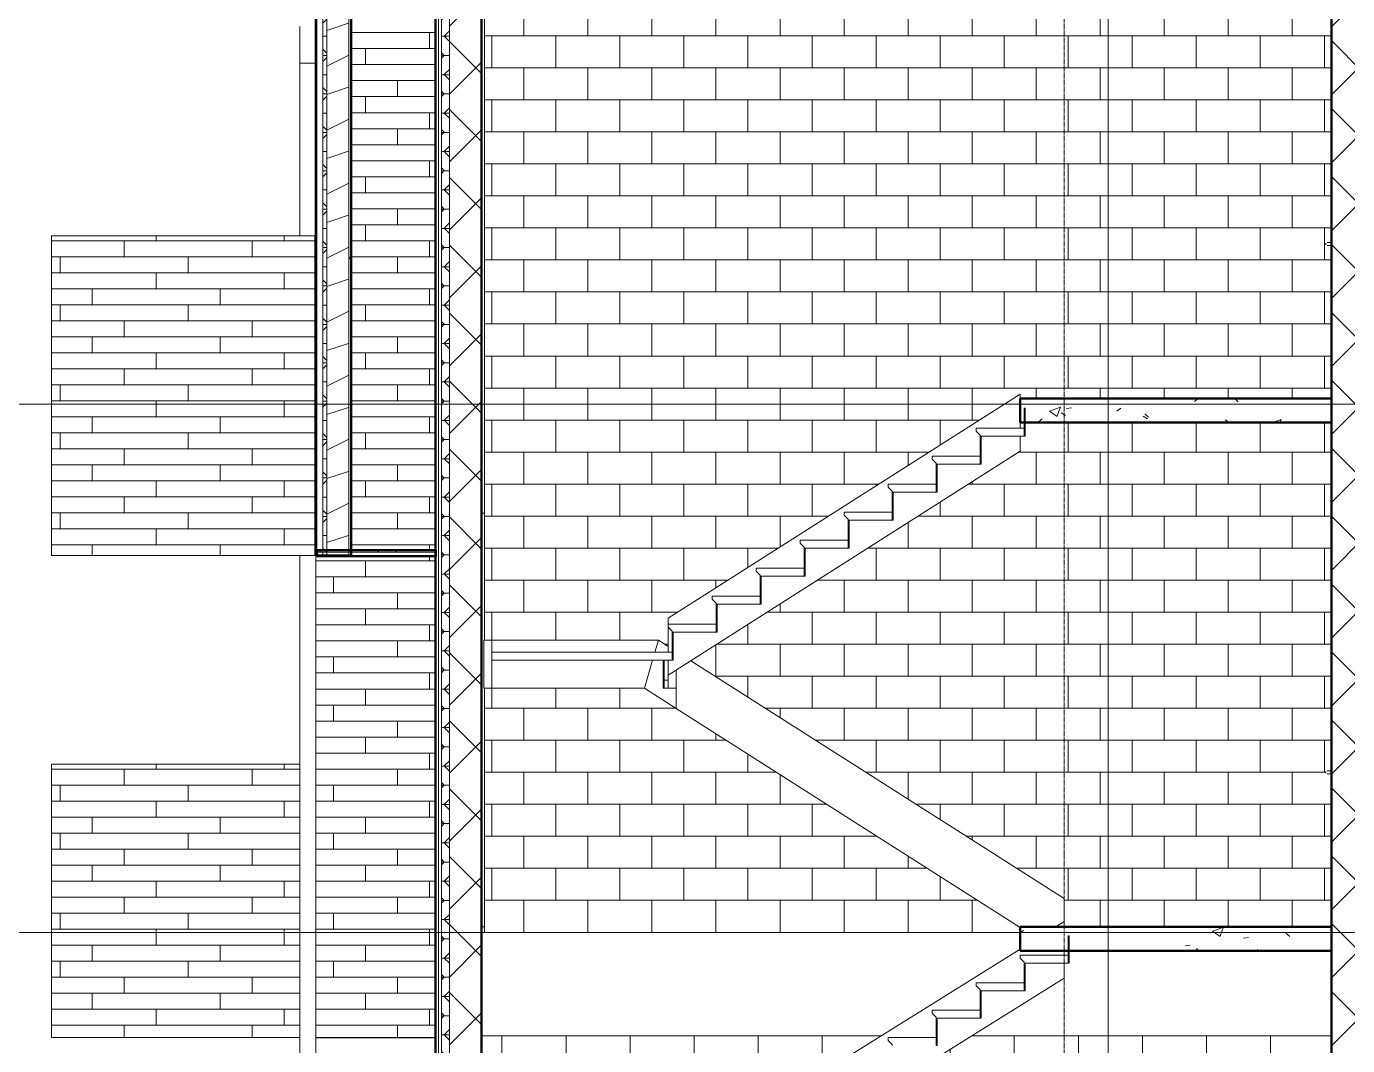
# Model space of a CAD drawing. Header units: inches. Extents: x 9609 to 15463, y -232 to 527.
# Drawn here: x 9907.9 to 10238, y 107.7 to 362.4 of the extents above; entities that cross this region are included whole.
import ezdxf

# ---------------------------------------------------------------- set-up
doc = ezdxf.new("R2010")
doc.units = ezdxf.units.IN
doc.header["$MEASUREMENT"] = 0
doc.linetypes.add('Grid Line 1_2_', pattern=[0.8749999999999999, 0.4999999999999999, -0.125, 0.125, -0.125])
for name, color, linetype, lineweight in [('0-1', 7, 'Continuous', 5), ('0-3', 7, 'Continuous', 13), ('A-CLNG', 13, 'Continuous', 13), ('A-CLNG-1', 13, 'Continuous', 50), ('A-CLNG-PATT-1', 13, 'Continuous', 9), ('A-DOOR-1', 250, 'Continuous', 9), ('A-FLOR', 192, 'Continuous', 13), ('A-FLOR-1', 192, 'Continuous', 50), ('A-FLOR-LEVL-1', 51, 'Grid Line 1_2_', 9), ('A-FLOR-PATT-1', 8, 'Continuous', 9), ('A-GENM', 5, 'Continuous', 9), ('A-WALL', 113, 'Continuous', 13), ('A-WALL-1', 7, 'Continuous', 13), ('A-WALL-2', 10, 'Continuous', 50), ('A-WALL-3', 113, 'Continuous', 50), ('A-WALL-PATT-3', 55, 'Continuous', 9), ('A-WALL-PATT-4', 252, 'Continuous', 9), ('A-WALL-PATT-5', 111, 'Continuous', 9), ('G-ANNO-SYMB-3', 111, 'Continuous', 9), ('S-GRID-1', 1, 'Grid Line 1_2_', 9), ('S-STRS-1', 250, 'Continuous', 9)]:
    doc.layers.add(name, color=color, linetype=linetype, lineweight=lineweight)
pattern_1 = [(45, (10995.947, 72), (-8.485281374238571, 8.485281374238571), []), (135, (10995.947, 72), (-8.485281374238571, -8.48528137423857), [])]
pattern_2 = [(0, (10995.947, 72), (0, 4.798), []), (315, (10995.947, 72), (4.798426617131912, 0), [6.786, -6.786]), (45, (10995.947, 72), (4.798426617131912, 0), [6.786, -6.786])]
pattern_3 = [(216.87, (11002.345, 87.994), (47.98094285780206, 31.98708571402424), [7.997000000000001, -71.971]), (206.565, (11011.941, 83.196), (-15.99371410196689, -15.9941327437453), [17.881, -17.881]), (198.435, (11011.941, 75.199), (-31.9867404745119, -15.99388029266887), [10.115, -40.46099999999999])]
pattern_4 = [(0, (9984.627, 136.8), (0, 4), []), (90, (9984.627, 136.8), (-7.999999999999999, 8), [4, -28]), (90, (10000.627, 140.8), (-7.999999999999999, 8), [4, -28])]
pattern_5 = [(49.99999999999999, (10995.947, 72), (27.54270046216776, -2.409921005199992), [2.88, -31.68]), (355, (10995.947, 72), (-5.327844435381706, 28.88426558997774), [2.304, -25.344]), (100.451, (10998.243, 71.79899999999999), (22.21531621912823, 26.47392965322938), [2.448, -26.924]), (46.184, (10995.947, 79.68), (40.98187469590783, -6.356421902997745), [4.32, -47.52]), (96.636, (10999.363, 79.15), (35.89074818015425, 37.40618916795393), [3.671, -40.386]), (351.184, (10995.947, 79.68), (35.89097341714983, 37.40621617016942), [3.456, -38.016]), (21, (10999.787, 77.76), (22.92103572469458, -15.46073055541926), [2.88, -31.68]), (326, (10999.787, 77.76), (9.343532092013643, 27.84573814869183), [2.304, -25.344]), (71.45100000000001, (11001.697, 76.472), (32.26476914719338, 12.38442158028859), [2.448, -26.924]), (37.50000000000001, (10995.947, 72), (0.4668550243151897, 12.7827070445298), [1.267, -23.77, 1.267, -24.461, -25.44]), (37.50000000000001, (10995.947, 72), (0.4668550243151897, 12.7827070445298), [-50.765, 1.267, -24.173]), (7.499999999999999, (10995.947, 72), (10.10158952275669, 15.14509036333994), [1.267, -13.402, 1.267, -23.194, -9.696]), (7.499999999999999, (10995.947, 72), (10.10158952275669, 15.14509036333994), [-39.13, 1.267, -8.429]), (327.5, (10987.384, 72), (20.49916090120071, -0.8657796178497925), [1.267, -8.333, 1.267, -28.685, -39.744]), (327.5, (10987.384, 72), (20.49916090120071, -0.8657796178497925), [-39.552, 1.267, -38.477]), (317.5, (10983.544, 72), (22.39477935398379, 3.844287929692774), [1.267, -11.213, 1.267, -18.624, -28.224]), (317.5, (10983.544, 72), (22.39477935398379, 3.844287929692774), [-32.371, 1.267, -26.957])]

# ---------------------------------------------------------------- blocks, each defined once
blk = doc.blocks.new('CTR - 2nd Phase_rvt-1-BUILDING SECTION - EAST_WEST - LOOKING NORTH')
at = {"layer": 'A-FLOR-LEVL-1'}
for p, q in [((9609.49031869057, 267.9999999999085), (12558.4813005195, 267.9999999998885)), ((9609.49031869057, 135.9999999999086), (12558.4813005195, 135.9999999998886))]:
    blk.add_line(p, q, dxfattribs=at)
blk = doc.blocks.new('HOLLOW METAL - STAIR DOOR-V29-BUILDING SECTION - EAST_WEST - LOOKING NORTH')
at = {"layer": 'A-DOOR-1'}
for p, q in [((10233.98939611044, 176.3937007874025), (10233.49333311832, 176.3937007874025)), ((10233.49333311832, 175.6062992125991), (10233.98939611044, 175.6062992125991))]:
    blk.add_line(p, q, dxfattribs=at)
at = {"layer": 'A-DOOR-1', "flags": 128}
for points in [[(10232.90278193722, 175.6062992125991), (10232.90325431518, 175.6062992125991), (10232.90467069334, 175.6062992125991), (10232.90702880581, 175.6062992125991), (10232.91032488011, 175.6062992125991), (10232.91455364322, 175.6062992125991), (10232.91970833002, 175.6062992125991), (10232.92578069412, 175.6062992125991), (10232.93276102103, 175.6062992125991), (10232.94063814371, 175.6062992125991), (10232.94939946045, 175.6062992125991), (10232.959030955, 175.6062992125991), (10232.96951721904, 175.6062992125991), (10232.98084147678, 175.6062992125991), (10232.99298561182, 175.6062992125991), (10233.00593019613, 175.6062992125991), (10233.01965452115, 175.6062992125991), (10233.03413663087, 175.6062992125991), (10233.04935335702, 175.6062992125991), (10233.06528035607, 175.6062992125991), (10233.08189214824, 175.6062992125991), (10233.09916215818, 175.6062992125991), (10233.11706275758, 175.6062992125991), (10233.13556530928, 175.6062992125991), (10233.15464021316, 175.6062992125991), (10233.17425695344, 175.6062992125991), (10233.19438414751, 175.6062992125991), (10233.21498959617, 175.6062992125991), (10233.23604033509, 175.6062992125991), (10233.25750268757, 175.6062992125991), (10233.27934231844, 175.6062992125991), (10233.30152428893, 175.6062992125991), (10233.32401311263, 175.6062992125991), (10233.34677281223, 175.6062992125991), (10233.36976697705, 175.6062992125991), (10233.39295882134, 175.6062992125991), (10233.41631124309, 175.6062992125991), (10233.4397868834, 175.6062992125991), (10233.46334818627, 175.6062992125991), (10233.48695745864, 175.6062992125991), (10233.49333311832, 175.6062992125991)], [(10233.49333311832, 176.3937007874025), (10233.46971736979, 176.3937007874025), (10233.44613940141, 176.3937007874025), (10233.42263693292, 176.3937007874025), (10233.39924756324, 176.3937007874025), (10233.37600871037, 176.3937007874025), (10233.35295755153, 176.3937007874025), (10233.33013096366, 176.3937007874025), (10233.30756546442, 176.3937007874025), (10233.28529715379, 176.3937007874025), (10233.26336165633, 176.3937007874025), (10233.24179406415, 176.3937007874025), (10233.2206288808, 176.3937007874025), (10233.19989996605, 176.3937007874025), (10233.17964048176, 176.3937007874025), (10233.15988283876, 176.3937007874025), (10233.14065864508, 176.3937007874025), (10233.12199865532, 176.3937007874025), (10233.10393272149, 176.3937007874025), (10233.08648974523, 176.3937007874025), (10233.06969763157, 176.3937007874025), (10233.05358324432, 176.3937007874025), (10233.03817236307, 176.3937007874025), (10233.02348964192, 176.3937007874025), (10233.00955857011, 176.3937007874025), (10232.99640143438, 176.3937007874025), (10232.98403928334, 176.3937007874025), (10232.97249189378, 176.3937007874025), (10232.96177773908, 176.3937007874025), (10232.9519139596, 176.3937007874025), (10232.94291633527, 176.3937007874025), (10232.93479926038, 176.3937007874025), (10232.92757572051, 176.3937007874025), (10232.9212572718, 176.3937007874025), (10232.9158540224, 176.3937007874025), (10232.91137461636, 176.3937007874025), (10232.90782621979, 176.3937007874025), (10232.90521450934, 176.3937007874025), (10232.90354366322, 176.3937007874025), (10232.90281635441, 176.3937007874025)]]:
    blk.add_lwpolyline(points, dxfattribs=at)
at = {"layer": 'A-DOOR-1'}
for radius, start, end in [(0.3937007874010305, 150.0000000000993, 180), (0.3937007874022339, 180, 209.999999999975), (0.3937007874010305, 82.77245061664827, 90), (0.3937007874024872, 269.9999999999996, 277.2275493838599)]:
    blk.add_arc((10232.90278193722, 176.0000000000002), radius, start, end, dxfattribs=at)
blk = doc.blocks.new('CTR - 1st Phase - Common Walls_rvt-1-BUILDING SECTION - EAST_WEST - LOOKING NORTH')
at = {"layer": 'A-WALL-PATT-3'}
h = blk.add_hatch(dxfattribs=at)
h.set_pattern_fill('FP_24', color=256, style=0, pattern_type=2)
h.set_pattern_definition([(0, (10240.177, 136), (0, 8), []), (90, (10240.177, 136), (-7.999999999999999, 8), [8, -8])])
h.paths.add_polyline_path([(10022.31439611089, 136.0000000000011), (10156.21439611077, 136.0000000000014), (10156.21439611077, 137.2412716340146), (10062.30782296413, 197.0000000000635), (10022.31439611089, 197.0000000000002), (10022.31439611089, 190.5334155932557)], flags=0)
h.paths.add_polyline_path([(10233.98939611044, 137.3749999999878), (10233.98939611044, 175.6062992125989), (10232.75827893256, 175.6373621181239), (10232.60859261556, 175.7422035396892), (10232.56182705384, 175.8031496063), (10232.56182705384, 176.1968503937011), (10232.73101121592, 176.3513432238296), (10232.90591149211, 176.3769200191691), (10233.1178342499, 176.3877195804979), (10233.98939611044, 176.3937007874022), (10233.98939611044, 263.3749999999874), (10157.46439611079, 263.3749999999872), (10157.46439611079, 260.0000000000002), (10156.21439611079, 260.0000000000002), (10156.21439611079, 256.2412716339986), (10073.89017166257, 203.8531288033135), (10167.21439611079, 144.464985972623), (10167.21439611079, 137.3749999999876), (10222.87635150602, 137.3749999999878)], flags=0)
h.paths.add_polyline_path([(10232.91268926304, 175.6810766634543), (10232.8931392926, 175.7216115034704), (10232.9116707054, 175.6828646714403)], flags=0)
h.paths.add_polyline_path([(10233.49333311832, 175.8031496062998), (10233.46231483691, 176.0994035889417), (10233.43067369174, 176.0000000000005), (10233.46391642573, 175.895564871387)], flags=0)
h.paths.add_polyline_path([(10068.21439611087, 207.4649859725754), (10068.21439611087, 214.464985972676), (10156.21439611079, 270.4649859726226), (10156.21439611079, 269.3749999999873), (10233.98939611044, 269.3749999999876), (10233.98939611044, 307.606299212599), (10232.75827893256, 307.637362118124), (10232.60859261556, 307.7422035396892), (10232.56182705384, 307.8031496062996), (10232.56182705384, 308.1968503937014), (10232.73101121592, 308.3513432238295), (10232.90591149211, 308.3769200191689), (10233.1178342499, 308.3877195804979), (10233.98939611044, 308.3937007874022), (10233.98939611044, 379.1117187498871), (10022.31439611089, 374.7018229165625), (10022.31439611089, 209.0000000000002), (10065.80223121052, 209.0000000000693)], flags=0)
h.paths.add_polyline_path([(10157.21439611079, 262.0000000000003), (10157.21439611079, 263.3749999999872), (10156.21439611079, 263.3749999999872), (10156.21439611079, 262.0000000000003)], flags=0)
h.paths.add_polyline_path([(10232.91268926304, 307.6810766634543), (10232.8931392926, 307.7216115034704), (10232.9116707054, 307.6828646714403)], flags=0)
h.paths.add_polyline_path([(10233.49333311832, 307.8031496062998), (10233.4623148369, 308.0994035889416), (10233.43234842613, 307.9947386667347), (10233.46310859765, 307.8981027381491)], flags=0)
h = blk.add_hatch(dxfattribs=at)
h.set_pattern_fill('FP_22', color=256, style=0, pattern_type=2)
h.set_pattern_definition([(0, (10018.714, -128), (0, 8), []), (90, (10018.714, -128), (-7.999999999999999, 8), [8, -8])])
h.paths.add_polyline_path([(10093.71022650602, -2.557953848736376e-12), (10158.03023567099, 1.705302565824085e-13), (10062.46773567089, 59.5714285714921), (10022.21439611087, 59.57142857142866), (10022.21439611087, 71.57142857142865), (10065.90170578195, 71.57142857149789), (10068.21439611087, 70.1297514833398), (10068.21439611087, 76.98689434058069), (10121.37344060617, 110.124999999987), (10021.58939611043, 110.1249999999866), (10021.58939611043, 1.705302565824085e-13), (10085.80344719708, -1.550461800282283e-26)], flags=0)
h.paths.add_polyline_path([(10222.87635150602, -2.046363078989103e-12), (10233.98939611046, -1.705302565824395e-13), (10233.98939611046, 39.60629921259879), (10232.75827893257, 39.63736211812385), (10232.60859261556, 39.74220353968911), (10232.56182705384, 39.8031496062997), (10232.56182705385, 40.19685039370119), (10232.73101121593, 40.35134322382913), (10232.90591149212, 40.37692001916883), (10233.11783424991, 40.38771958049767), (10233.98939611046, 40.39370078740193), (10233.98939611046, 110.1249999999873), (10144.05741071724, 110.124999999987), (10074.05638116633, 66.48799456565244), (10167.2143961108, 8.415465769101045), (10167.2143961108, 1.705302565824085e-13), (10212.11250775602, 5.115907697472566e-13)], flags=0)
h.paths.add_polyline_path([(10232.91268926304, 39.68107666345417), (10232.89313929261, 39.72161150347016), (10232.91167070541, 39.68286467144019)], flags=0)
h.paths.add_polyline_path([(10233.49333311833, 39.80314960629953), (10233.46231483691, 40.09940358894141), (10233.43067369174, 40.00000000000028), (10233.46391642574, 39.8955648713869)], flags=0)
at = {"layer": 'A-WALL-PATT-4'}
h = blk.add_hatch(dxfattribs=at)
h.set_pattern_fill('FP_19', color=256, style=0, pattern_type=2)
h.set_pattern_definition(pattern_1)
h.paths.add_polyline_path([(10241.98939611044, -1.705302565824387e-13), (10241.98939611044, 397.9999999998983), (10233.98939611044, 397.9999999998983), (10233.98939611044, -1.705302565824387e-13), (10239.02211713102, -1.705302565824387e-13)], flags=0)
at = {"layer": 'A-FLOR-LEVL-1'}
for p, q in [((9609.49031869057, 267.9999999999085), (12558.4813005195, 267.9999999998885)), ((9609.49031869057, 135.9999999999085), (12558.4813005195, 135.9999999998885))]:
    blk.add_line(p, q, dxfattribs=at)
at = {"layer": 'A-WALL-1'}
for p, q in [((10022.31439611089, 374.7018229165622), (10022.31439611089, 209)), ((10022.31439611089, 196.9999999999941), (10022.31439611089, 136.0000000000009)), ((10022.31439611089, 136.000000000001), (10156.21439611077, 136.0000000000014))]:
    blk.add_line(p, q, dxfattribs=at)
at = {"layer": 'A-WALL-2'}
blk.add_line((10233.98939611044, 397.9999999998979), (10233.98939611044, -1.705302565824387e-13), dxfattribs=at)
at = {"layer": 'S-STRS-1'}
for p, q in [((10068.21439611087, 214.4649859726756), (10156.21439611079, 270.4649859726224)), ((10156.21439611079, 270.4649859726224), (10156.21439611079, 269.3749999999871)), ((10157.21439611079, 267), (10157.21439611079, 260)), ((10157.46439611079, 267), (10157.21439611079, 267)), ((10157.46439611079, 260), (10157.46439611079, 267)), ((10157.21439611079, 262), (10145.21439611079, 262)), ((10145.21439611079, 262), (10145.21439611079, 261.25)), ((10145.21439611079, 261.25), (10146.21439611079, 260.2499999999981)), ((10156.21439611079, 263.3749999999873), (10156.21439611079, 262.0000000000001)), ((10157.21439611079, 260), (10157.21439611079, 262)), ((10146.21439611079, 260.2499999999981), (10146.21439611079, 260)), ((10146.21439611079, 260), (10146.21439611079, 253)), ((10146.46439611079, 260), (10146.21439611079, 260)), ((10146.21439611079, 260), (10157.21439611079, 260)), ((10146.46439611079, 253), (10146.46439611079, 260)), ((10156.21439611079, 260), (10156.21439611079, 256.2412716339982)), ((10157.21439611079, 260), (10157.46439611079, 260)), ((10156.21439611079, 256.2412716339982), (10068.21439611087, 200.2412716340515)), ((10146.21439611079, 255), (10134.21439611079, 255)), ((10134.21439611079, 255), (10134.21439611079, 254.25)), ((10134.21439611079, 254.25), (10135.21439611079, 253.2499999999981)), ((10146.21439611079, 252.9999999999999), (10146.21439611079, 255)), ((10135.21439611079, 253.2499999999981), (10135.21439611079, 252.9999999999999)), ((10135.21439611079, 252.9999999999999), (10135.21439611079, 246)), ((10135.46439611079, 252.9999999999999), (10135.21439611079, 252.9999999999999)), ((10135.21439611079, 252.9999999999999), (10146.21439611079, 252.9999999999999)), ((10135.46439611079, 246), (10135.46439611079, 252.9999999999999)), ((10146.21439611079, 253), (10146.46439611079, 253)), ((10135.21439611079, 248), (10123.21439611079, 248)), ((10123.21439611079, 248), (10123.21439611079, 247.25)), ((10135.21439611079, 246), (10135.21439611079, 248)), ((10123.21439611079, 247.25), (10124.21439611079, 246.2499999999981)), ((10124.21439611079, 246.2499999999981), (10124.21439611079, 246)), ((10124.21439611079, 246), (10124.21439611079, 239)), ((10124.46439611079, 246), (10124.21439611079, 246)), ((10124.21439611079, 246), (10135.21439611079, 246)), ((10124.46439611079, 239), (10124.46439611079, 246)), ((10135.21439611079, 246), (10135.46439611079, 246)), ((10124.21439611079, 241), (10112.21439611079, 241)), ((10112.21439611079, 241), (10112.21439611079, 240.25)), ((10124.21439611079, 239), (10124.21439611079, 241)), ((10112.21439611079, 240.25), (10113.21439611079, 239.2499999999981)), ((10113.21439611079, 239.2499999999981), (10113.21439611079, 239)), ((10113.21439611079, 239), (10113.21439611079, 232)), ((10113.46439611079, 239), (10113.21439611079, 239)), ((10113.21439611079, 239), (10124.21439611079, 239)), ((10113.46439611079, 232), (10113.46439611079, 239)), ((10124.21439611079, 239), (10124.46439611079, 239)), ((10113.21439611079, 234), (10101.21439611079, 234)), ((10101.21439611079, 234), (10101.21439611079, 233.25)), ((10101.21439611079, 233.25), (10102.21439611079, 232.2499999999981)), ((10102.21439611079, 232.2499999999981), (10102.21439611079, 231.9999999999999)), ((10102.21439611079, 231.9999999999999), (10102.21439611079, 225)), ((10102.46439611079, 231.9999999999999), (10102.21439611079, 231.9999999999999)), ((10102.21439611079, 231.9999999999999), (10113.21439611079, 231.9999999999999)), ((10102.46439611079, 225), (10102.46439611079, 231.9999999999999)), ((10113.21439611079, 231.9999999999999), (10113.21439611079, 234)), ((10113.21439611079, 232), (10113.46439611079, 232)), ((10102.21439611079, 227), (10090.21439611079, 227)), ((10090.21439611079, 227), (10090.21439611079, 226.25)), ((10090.21439611079, 226.25), (10091.21439611079, 225.2499999999981)), ((10091.21439611079, 225.2499999999981), (10091.21439611079, 225)), ((10091.21439611079, 225), (10091.21439611079, 218)), ((10091.46439611079, 225), (10091.21439611079, 225)), ((10091.21439611079, 225), (10102.21439611079, 225)), ((10091.46439611079, 218), (10091.46439611079, 225)), ((10102.21439611079, 225), (10102.21439611079, 227)), ((10102.21439611079, 225), (10102.46439611079, 225)), ((10091.21439611079, 220), (10079.21439611079, 220)), ((10079.21439611079, 220), (10079.21439611079, 219.25)), ((10079.21439611079, 219.25), (10080.21439611079, 218.2499999999981)), ((10080.21439611079, 218.2499999999981), (10080.21439611079, 218)), ((10080.21439611079, 218), (10080.21439611079, 211)), ((10080.46439611079, 218), (10080.21439611079, 218)), ((10080.21439611079, 218), (10091.21439611079, 218)), ((10080.46439611079, 211), (10080.46439611079, 218)), ((10091.21439611079, 218), (10091.21439611079, 220)), ((10091.21439611079, 218), (10091.46439611079, 218)), ((10068.21439611087, 214.4649859726756), (10068.21439611087, 212.9999999999998)), ((10068.21439611079, 213), (10068.21439611079, 212.25)), ((10080.21439611079, 213), (10068.21439611079, 213)), ((10068.21439611087, 212.25), (10068.21439611087, 205.9999999999999)), ((10068.21439611079, 212.25), (10069.21439611079, 211.249999999999)), ((10080.21439611079, 210.9999999999999), (10080.21439611079, 213)), ((10024.21439611087, 209), (10022.21439611087, 209)), ((10022.21439611087, 209), (10022.21439611087, 197)), ((10024.21439611087, 197), (10024.21439611087, 209)), ((10024.21439611087, 209.0000000000003), (10065.80223121053, 209.0000000000689)), ((10064.92862914891, 206), (10065.80223121053, 209.0000000000689)), ((10065.80223121053, 209.000000000069), (10064.92862914891, 205.9999999999999)), ((10065.80223121053, 209.000000000069), (10068.21439611084, 207.4649859725997)), ((10069.21439611079, 211.249999999999), (10069.21439611079, 210.9999999999999)), ((10069.21439611079, 210.9999999999999), (10080.21439611079, 210.9999999999999)), ((10069.21439611079, 210.9999999999999), (10069.21439611079, 204)), ((10069.46439611079, 210.9999999999999), (10069.21439611079, 210.9999999999999)), ((10069.46439611079, 204), (10069.46439611079, 210.9999999999999)), ((10080.21439611079, 211), (10080.46439611079, 211)), ((10069.21439611079, 206), (10024.21439611087, 206)), ((10024.21439611087, 206), (10024.21439611087, 204)), ((10069.21439611079, 204), (10069.21439611079, 206)), ((10024.21439611087, 204), (10069.21439611079, 204)), ((10062.30782296413, 197.0000000000632), (10064.34622777451, 204)), ((10064.34622777451, 204), (10062.30782296413, 197.000000000063)), ((10066.9643961108, 204), (10066.9643961108, 197)), ((10067.2143961108, 197), (10067.2143961108, 204)), ((10068.21439611087, 204), (10068.21439611087, 200.2412716340515)), ((10069.21439611079, 204), (10069.46439611079, 204)), ((10070.21439611084, 201.5139989067537), (10070.21439611084, 197.0000000000364)), ((10070.21439611084, 201.5139989067539), (10070.21439611084, 191.9685443612473)), ((10073.89017166257, 203.8531288033127), (10167.2143961108, 144.4649859726228)), ((10067.2143961108, 199), (10068.21439611084, 199)), ((10067.2143961108, 199), (10067.2143961108, 197)), ((10068.21439611084, 197.0000000000364), (10068.21439611084, 200.2412716340513)), ((10022.21439611087, 197), (10024.21439611087, 197)), ((10024.21439611087, 197.0000000000003), (10062.30782296413, 197.0000000000632)), ((10062.30782296413, 197.000000000063), (10070.21439611084, 191.9685443612483)), ((10066.9643961108, 197), (10067.2143961108, 197)), ((10068.21439611084, 197), (10067.2143961108, 197)), ((10070.21439611084, 197.0000000000364), (10068.21439611084, 197.0000000000364)), ((10070.21439611084, 191.9685443612473), (10156.21439611077, 137.2412716340139)), ((10167.2143961108, 144.4649859726228), (10167.2143961108, 138.7011800548147)), ((10165.08698227284, 137.3749999999875), (10167.21439611079, 138.7011800548147)), ((10167.21439611079, 138.7011800548147), (10167.21439611079, 137.3749999999874)), ((10168.21439611079, 135.1428571428572), (10168.21439611079, 128.2857142857143)), ((10168.46439611079, 135.1428571428572), (10168.21439611079, 135.1428571428572)), ((10168.46439611079, 128.2857142857143), (10168.46439611079, 135.1428571428572)), ((10068.21439611087, 76.98689434058085), (10156.21439611077, 131.8440371976615)), ((10168.21439611079, 130.2857142857143), (10156.21439611079, 130.2857142857143)), ((10156.21439611079, 130.2857142857143), (10156.21439611079, 129.5357142857143)), ((10156.21439611079, 129.5357142857143), (10157.21439611079, 128.5357142857132)), ((10167.21439611079, 131.3749999999872), (10167.21439611079, 130.2857142857142)), ((10168.21439611079, 128.2857142857143), (10168.21439611079, 130.2857142857143)), ((10157.21439611079, 128.5357142857132), (10157.21439611079, 128.2857142857143)), ((10157.21439611079, 128.2857142857143), (10157.21439611079, 121.4285714285715)), ((10157.46439611079, 128.2857142857143), (10157.21439611079, 128.2857142857143)), ((10157.21439611079, 128.2857142857143), (10168.21439611079, 128.2857142857143)), ((10157.46439611079, 121.4285714285715), (10157.46439611079, 128.2857142857143)), ((10167.21439611079, 128.2857142857142), (10167.21439611079, 124.5605233621988)), ((10168.21439611079, 128.2857142857143), (10168.46439611079, 128.2857142857143)), ((10167.21439611079, 124.5605233621988), (10068.21439611087, 62.84623764796491)), ((10157.21439611079, 123.4285714285715), (10145.21439611079, 123.4285714285715)), ((10145.21439611079, 123.4285714285715), (10145.21439611079, 122.6785714285715)), ((10145.21439611079, 122.6785714285715), (10146.21439611079, 121.6785714285703)), ((10157.21439611079, 121.4285714285714), (10157.21439611079, 123.4285714285715)), ((10146.21439611079, 121.6785714285703), (10146.21439611079, 121.4285714285714)), ((10146.21439611079, 121.4285714285714), (10146.21439611079, 114.5714285714286)), ((10146.46439611079, 121.4285714285714), (10146.21439611079, 121.4285714285714)), ((10146.21439611079, 121.4285714285714), (10157.21439611079, 121.4285714285714)), ((10146.46439611079, 114.5714285714286), (10146.46439611079, 121.4285714285714)), ((10157.21439611079, 121.4285714285715), (10157.46439611079, 121.4285714285715)), ((10146.21439611079, 116.5714285714286), (10134.21439611079, 116.5714285714286)), ((10134.21439611079, 116.5714285714286), (10134.21439611079, 115.8214285714286)), ((10134.21439611079, 115.8214285714286), (10135.21439611079, 114.8214285714275)), ((10146.21439611079, 114.5714285714286), (10146.21439611079, 116.5714285714286)), ((10135.21439611079, 114.8214285714275), (10135.21439611079, 114.5714285714286)), ((10135.21439611079, 114.5714285714286), (10135.21439611079, 107.7142857142858)), ((10135.46439611079, 114.5714285714286), (10135.21439611079, 114.5714285714286)), ((10135.21439611079, 114.5714285714286), (10146.21439611079, 114.5714285714286)), ((10135.46439611079, 107.7142857142858), (10135.46439611079, 114.5714285714286)), ((10146.21439611079, 114.5714285714286), (10146.46439611079, 114.5714285714286)), ((10135.21439611079, 109.7142857142858), (10123.21439611079, 109.7142857142858)), ((10123.21439611079, 109.7142857142858), (10123.21439611079, 108.9642857142858)), ((10123.21439611079, 108.9642857142858), (10124.21439611079, 107.9642857142846)), ((10135.21439611079, 107.7142857142857), (10135.21439611079, 109.7142857142858)), ((10124.21439611079, 107.9642857142846), (10124.21439611079, 107.7142857142857)), ((10135.21439611079, 107.7142857142858), (10135.46439611079, 107.7142857142858))]:
    blk.add_line(p, q, dxfattribs=at)
at = {"layer": '0-3'}
for p in [(0, 132.0000000000276), (0, 0)]:
    blk.add_blockref('HOLLOW METAL - STAIR DOOR-V29-BUILDING SECTION - EAST_WEST - LOOKING NORTH', p, dxfattribs=at)
blk = doc.blocks.new('077123 - Manufactured Gutters and Downspouts - 077123 - Manufactured Gutters and Downspouts-2024313-BUILDING SECTION - EAST_WEST - LOOKING NORTH')
at = {"layer": 'A-GENM'}
for p, q in [((9976.214396110483, 353.1528065736777), (9976.214396110485, 362.3557799146072)), ((9980.18939611045, 353.1528065736775), (9976.214396110483, 353.1528065736775)), ((9976.214396110483, 353.1528065736775), (9976.214396110483, 309.999999999987)), ((9976.214396110483, 353.1528065736777), (9980.18939611045, 353.1528065736777)), ((9976.214396110483, 230.124999999987), (9976.214396110483, 102.7810631499114)), ((9980.214396110485, 105.5818933027495), (9980.214396110485, 109.7499999999872)), ((9976.214396110483, 102.7810631499114), (10006.08939611048, 91.90745240120994)), ((10010.08939611048, 94.70828255404686), (9980.214396110485, 105.5818933027495)), ((10006.08939611048, 91.90745240120994), (10006.08939611048, 78.37500000000765)), ((10006.08939611048, 72.99999999999928), (10006.08939611048, 1.999999999999833)), ((10006.08939611048, -1.172395514004334e-13), (10006.08939611048, -0.7500000000001704))]:
    blk.add_line(p, q, dxfattribs=at)

msp = doc.modelspace()

# ---------------------------------------------------------------- hatches: boundary and pattern name
at = {"layer": 'A-CLNG-PATT-1'}
h = msp.add_hatch(dxfattribs=at)
h.set_pattern_fill('FP_29', color=256, style=0, pattern_type=2)
h.set_pattern_definition([(45, (10995.947, 72), (-9.503515139147199, 9.503515139147199), []), (45, (10995.947, 86.4), (-9.503515139147199, 9.503515139147199), [])])
h.paths.add_polyline_path([(10007.59947650602, 230.9999999999848), (10010.18939611028, 230.9999999999848), (10010.18939611028, 231.4999999999849), (9980.439396110509, 231.499999999985), (9980.439396110509, 230.999999999985), (9986.071789006019, 230.999999999985)], flags=0)
at = {"layer": 'A-FLOR-PATT-1'}
h = msp.add_hatch(dxfattribs=at)
h.set_pattern_fill('FP_2', color=256, style=0, pattern_type=2)
h.set_pattern_definition(pattern_5)
h.paths.add_polyline_path([(10222.87635150602, 263.3749999999874), (10233.98939611045, 263.3749999999874), (10233.98939611045, 269.3749999999874), (10156.21439611077, 269.3749999999873), (10156.21439611077, 263.3749999999875)], flags=0)
h = msp.add_hatch(dxfattribs=at)
h.set_pattern_fill('FP_2', color=256, style=0, pattern_type=2)
h.set_pattern_definition(pattern_5)
h.paths.add_polyline_path([(10222.87635150602, 131.3749999999874), (10233.98939611044, 131.3749999999874), (10233.98939611044, 137.3749999999874), (10156.21439611077, 137.3749999999874), (10156.21439611077, 131.3749999999872)], flags=0)
at = {"layer": 'A-WALL-PATT-5'}
h = msp.add_hatch(dxfattribs=at)
h.set_pattern_fill('FP_4', color=256, style=0, pattern_type=2)
h.set_pattern_definition(pattern_2)
h.paths.add_polyline_path([(9982.939396110447, 350.4999999999876), (9982.939396110447, 421.999999999886), (9981.939396110447, 421.999999999886), (9981.939396110447, 350.4999999999876)], flags=0)
h = msp.add_hatch(dxfattribs=at)
h.set_pattern_fill('FP_3', color=256, style=0, pattern_type=2)
h.set_pattern_definition(pattern_3)
h.paths.add_polyline_path([(9986.071789006019, 350.4999999999876), (9988.439396110447, 350.4999999999876), (9988.439396110447, 421.999999999886), (9985.999457439222, 421.999999999886), (9986.039168097057, 419.857195589799), (9986.440114017361, 419.2335554492645), (9986.438297133524, 418.9603751122119), (9986.187544796203, 418.8519589558653), (9985.794609998278, 419.0483608001389), (9985.829814266584, 419.1187928375949), (9986.250729026604, 418.9084056802674), (9986.322142926278, 418.9541105761408), (9986.397139550501, 419.0618110766129), (9986.373881153546, 419.1909735262667), (9985.934041805207, 419.8997483422645), (9985.920717281777, 419.9923931954061), (9985.920717281777, 421.999999999886), (9985.768136267945, 421.999999999886), (9985.805575538836, 419.8084321649977), (9986.214394572573, 419.1480945028546), (9986.147446311446, 419.1066464301599), (9985.70194335165, 419.8500735240081), (9985.689396110449, 419.9400297957985), (9985.689396110449, 421.999999999886), (9982.939396110447, 421.999999999886), (9982.939396110447, 350.4999999999876)], flags=0)
h = msp.add_hatch(dxfattribs=at)
h.set_pattern_fill('FP_4', color=256, style=0, pattern_type=2)
h.set_pattern_definition(pattern_2)
h.paths.add_polyline_path([(10013.58939611043, -13.75000000000011), (10013.58939611043, 11.99999999999983), (10011.58939611043, 11.99999999999983), (10011.58939611046, -13.75000000000011)], flags=0)
h.paths.add_polyline_path([(10011.58939611043, 48.00000000000016), (10013.58939611043, 48.00000000000016), (10013.58939611043, 397.9999999998053), (10011.58939611043, 397.9999999998053), (10011.58939611043, 53.8611655932554)], flags=0)
h = msp.add_hatch(dxfattribs=at)
h.set_pattern_fill('FP_19', color=256, style=0, pattern_type=2)
h.set_pattern_definition(pattern_1)
h.paths.add_polyline_path([(10021.58939611043, -13.74999999999994), (10021.58939611043, 12), (10013.58939611043, 11.99999999999983), (10013.58939611043, -13.75000000000011), (10018.36332025602, -13.74999999999994)], flags=0)
h.paths.add_polyline_path([(10018.36332025602, 48.00000000000016), (10021.58939611043, 48.00000000000016), (10021.58939611043, 397.9999999998051), (10013.58939611043, 397.9999999998053), (10013.58939611043, 48.00000000000016)], flags=0)
h = msp.add_hatch(dxfattribs=at)
h.set_pattern_fill('FP_32', color=256, style=0, pattern_type=2)
h.set_pattern_definition(pattern_4)
h.paths.add_polyline_path([(10010.08939611043, 109.7499999999859), (10010.08939611043, 229.9999999999849), (9989.064396110445, 229.9999999999849), (9989.064396110443, 109.749999999987), (10007.59947650602, 109.7499999999861)], flags=0)
h.paths.add_polyline_path([(10007.59947650602, 231.499999999985), (10010.08939611043, 231.499999999985), (10010.08939611043, 373.2499999998846), (9989.064396110443, 373.2499999998857), (9989.064396110445, 231.499999999985), (9989.37686335935, 231.499999999985)], flags=0)
h = msp.add_hatch(dxfattribs=at)
h.set_pattern_fill('FP_4', color=256, style=0, pattern_type=2)
h.set_pattern_definition(pattern_2)
h.paths.add_polyline_path([(9981.939396110449, 230.1250000000003), (9982.939396110447, 230.1250000000003), (9982.939396110447, 350.4999999999876), (9981.939396110447, 350.4999999999876), (9981.939396110449, 232.5864155932556)], flags=0)
h = msp.add_hatch(dxfattribs=at)
h.set_pattern_fill('FP_3', color=256, style=0, pattern_type=2)
h.set_pattern_definition(pattern_3)
h.paths.add_polyline_path([(9986.071789006019, 230.1250000000003), (9988.439396110449, 230.1250000000003), (9988.439396110447, 350.4999999999876), (9982.939396110447, 350.4999999999876), (9982.939396110447, 230.1250000000003)], flags=0)
h = msp.add_hatch(dxfattribs=at)
h.set_pattern_fill('FP_1', color=256, style=0, pattern_type=2)
h.set_pattern_definition([(0, (10995.947, 72), (30.72, 7.68), [1.267, -21.773, 1.267, -21.773, -122.88]), (0, (10995.947, 72), (30.72, 7.68), [-46.08, 1.267, -44.813, 1.267, -21.773, -53.76]), (0, (10995.947, 72), (30.72, 7.68), [-115.2, 1.267, -14.093, 1.267, -37.133]), (120, (11007.467, 75.84), (-22.01107510106448, 22.76430040425796), [1.267, -21.773, 1.267, -21.773, -122.88]), (120, (11007.467, 75.84), (-22.01107510106448, 22.76430040425796), [-46.07999999999999, 1.267, -44.813, 1.267, -21.773, -53.75999999999999]), (120, (11007.467, 75.84), (-22.01107510106448, 22.76430040425796), [-115.2, 1.267, -14.093, 1.267, -37.133]), (240, (11011.307, 91.2), (-8.708924898935503, -30.44430040425795), [1.267, -21.773, 1.267, -21.773, -122.88]), (240, (11011.307, 91.2), (-8.708924898935503, -30.44430040425795), [-46.08, 1.267, -44.813, 1.267, -21.773, -53.76]), (240, (11011.307, 91.2), (-8.708924898935503, -30.44430040425795), [-115.2, 1.267, -14.093, 1.267, -37.133])])
h.paths.add_polyline_path([(9989.064396110447, 230.1250000000003), (9989.064396110447, 350.4999999999876), (9988.439396110447, 350.4999999999876), (9988.439396110449, 230.1250000000003)], flags=0)
h = msp.add_hatch(dxfattribs=at)
h.set_pattern_fill('FP_33', color=256, style=0, pattern_type=2)
h.set_pattern_definition([(0, (9916.314, 268.8), (0, 4), []), (90, (9916.314, 268.8), (-7.999999999999999, 8), [4, -28]), (90, (9932.314, 272.8), (-7.999999999999999, 8), [4, -28])])
h.paths.add_polyline_path([(9980.001896110436, 230.1249999999875), (9980.001896110436, 309.9999999999874), (9914.18939611043, 309.9999999999874), (9914.18939611043, 230.1249999999873), (9975.307945256018, 230.1249999999875)], flags=0)
h = msp.add_hatch(dxfattribs=at)
h.set_pattern_fill('FP_32', color=256, style=0, pattern_type=2)
h.set_pattern_definition(pattern_4)
h.paths.add_polyline_path([(9986.071789006019, 109.7499999999873), (9989.064396110443, 109.7499999999873), (9989.064396110445, 229.9999999999849), (9980.439396110447, 229.9999999999849), (9980.439396110447, 230.1250000000003), (9980.189396110447, 230.1250000000003), (9980.189396110445, 109.7499999999873)], flags=0)
h = msp.add_hatch(dxfattribs=at)
h.set_pattern_fill('FP_34', color=256, style=0, pattern_type=2)
h.set_pattern_definition([(0, (9916.314, 136.8), (0, 4), []), (90, (9916.314, 136.8), (-7.999999999999999, 8), [4, -28]), (90, (9932.314, 140.8), (-7.999999999999999, 8), [4, -28])])
h.paths.add_polyline_path([(9964.544101506019, 109.7499999999871), (9976.21439611048, 109.7499999999873), (9976.21439611048, 177.9999999999875), (9914.189396110423, 177.9999999999873), (9914.189396110423, 109.7499999999873)], flags=0)

# ---------------------------------------------------------------- linework, layer by layer
at = {"layer": 'A-CLNG'}
for p, q in [((10010.18939611029, 230.9999999999847), (9980.43939611051, 230.9999999999847)), ((9980.439396110449, 109.7499999999872), (9980.439396110449, 109.625)), ((10010.08939611048, 109.625), (9980.439396110449, 109.625))]:
    msp.add_line(p, q, dxfattribs=at)
at = {"layer": 'A-CLNG-1'}
for p, q in [((10010.18939611029, 231.4999999999848), (9980.43939611051, 231.4999999999848)), ((9980.43939611051, 231.4999999999848), (9980.43939611051, 229.9999999999848)), ((10010.18939611029, 229.9999999999848), (10010.18939611029, 231.4999999999848)), ((9980.43939611051, 229.9999999999848), (10010.18939611029, 229.9999999999848))]:
    msp.add_line(p, q, dxfattribs=at)
at = {"layer": 'A-FLOR'}
for p, q in [((10021.58939611043, 267.9999999999872), (10022.31439611089, 267.9999999999872)), ((10022.31439611089, 240.7499999999872), (10021.58939611043, 240.7499999999872)), ((10021.58939611043, 137.3749999999873), (10022.31439611089, 137.3749999999873)), ((10121.37344060617, 110.1249999999873), (10021.58939611043, 110.1249999999873)), ((10233.98939611044, 110.1249999999873), (10144.05741071724, 110.1249999999873))]:
    msp.add_line(p, q, dxfattribs=at)
at = {"layer": 'A-FLOR-1'}
for p, q in [((10233.98939611045, 269.3749999999872), (10156.21439611077, 269.3749999999872)), ((10156.21439611077, 269.3749999999872), (10156.21439611077, 263.3749999999872)), ((10233.98939611045, 263.3749999999872), (10233.98939611045, 269.3749999999872)), ((10156.21439611077, 263.3749999999872), (10233.98939611045, 263.3749999999872)), ((10233.98939611045, 137.3749999999873), (10156.21439611077, 137.3749999999873)), ((10156.21439611077, 137.3749999999873), (10156.21439611077, 131.3749999999873)), ((10233.98939611045, 131.3749999999873), (10233.98939611045, 137.3749999999873)), ((10156.21439611077, 131.3749999999873), (10233.98939611045, 131.3749999999873))]:
    msp.add_line(p, q, dxfattribs=at)
at = {"layer": 'A-FLOR-LEVL-1'}
for p, q in [((9610.24031869057, 267.9999999999233), (12557.73130051951, 267.9999999999033)), ((9610.24031869057, 135.9999999999233), (12557.73130051951, 135.9999999999034))]:
    msp.add_line(p, q, dxfattribs=at)
at = {"layer": 'A-WALL'}
for p, q in [((9980.439396110449, 421.9999999998856), (9980.43939611051, 231.4999999999848)), ((9981.939396110449, 421.9999999998856), (9981.939396110449, 230.125)), ((9982.93939611045, 421.9999999998856), (9982.93939611045, 230.125)), ((9988.43939611045, 421.9999999998856), (9988.43939611045, 230.125)), ((10010.83939611043, 48.00000000000021), (10010.83939611043, 397.9999999998049)), ((10011.58939611044, 48.00000000000021), (10011.58939611044, 397.9999999998049)), ((10013.58939611043, 48.00000000000021), (10013.58939611043, 397.9999999998049)), ((9980.439396110449, 350.4999999999873), (9980.189396110449, 350.4999999999873)), ((9980.001896110438, 309.9999999999872), (9914.189396110434, 309.9999999999872)), ((9914.189396110434, 309.9999999999872), (9914.189396110434, 230.1249999999872)), ((9980.001896110438, 230.1249999999872), (9980.001896110438, 309.9999999999872)), ((9914.189396110434, 230.1249999999872), (9980.001896110438, 230.1249999999872)), ((9980.189396110447, 109.7499999999873), (9980.189396110447, 230.125)), ((9976.214396110483, 177.9999999999873), (9914.189396110425, 177.9999999999873)), ((9914.189396110425, 177.9999999999873), (9914.189396110425, 109.7499999999873)), ((9914.189396110425, 109.7499999999873), (9976.214396110483, 109.7499999999873)), ((9980.189396110447, 109.7499999999873), (10010.08939611043, 109.7499999999859))]:
    msp.add_line(p, q, dxfattribs=at)
at = {"layer": 'A-WALL-3'}
for p, q in [((9980.189396110449, 421.9450222635414), (9980.189396110449, 230.125)), ((9989.064396110449, 230.125), (9989.064396110449, 421.9999999998856)), ((10010.08939611043, 397.9999999998049), (10010.08939611043, 48.00000000000021)), ((10021.58939611043, 48.00000000000021), (10021.58939611043, 397.9999999998049)), ((9980.189396110449, 230.125), (9989.064396110449, 230.125))]:
    msp.add_line(p, q, dxfattribs=at)
at = {"layer": 'G-ANNO-SYMB-3'}
msp.add_line((10178.1893961105, 448.9348735142126), (10178.1893961105, -160.643788526339), dxfattribs=at)
at = {"layer": 'S-GRID-1'}
msp.add_line((10167.18939611051, -159.8355747435264), (10167.18939611051, 470.5000000001494), dxfattribs=at)

# ---------------------------------------------------------------- block references
at = {"layer": '0-1'}
for name in ['CTR - 2nd Phase_rvt-1-BUILDING SECTION - EAST_WEST - LOOKING NORTH', 'CTR - 1st Phase - Common Walls_rvt-1-BUILDING SECTION - EAST_WEST - LOOKING NORTH']:
    msp.add_blockref(name, (0, 0), dxfattribs=at)
at = {"layer": 'A-GENM'}
msp.add_blockref('077123 - Manufactured Gutters and Downspouts - 077123 - Manufactured Gutters and Downspouts-2024313-BUILDING SECTION - EAST_WEST - LOOKING NORTH', (0, 0), dxfattribs=at)

doc.saveas('drawing.dxf')
